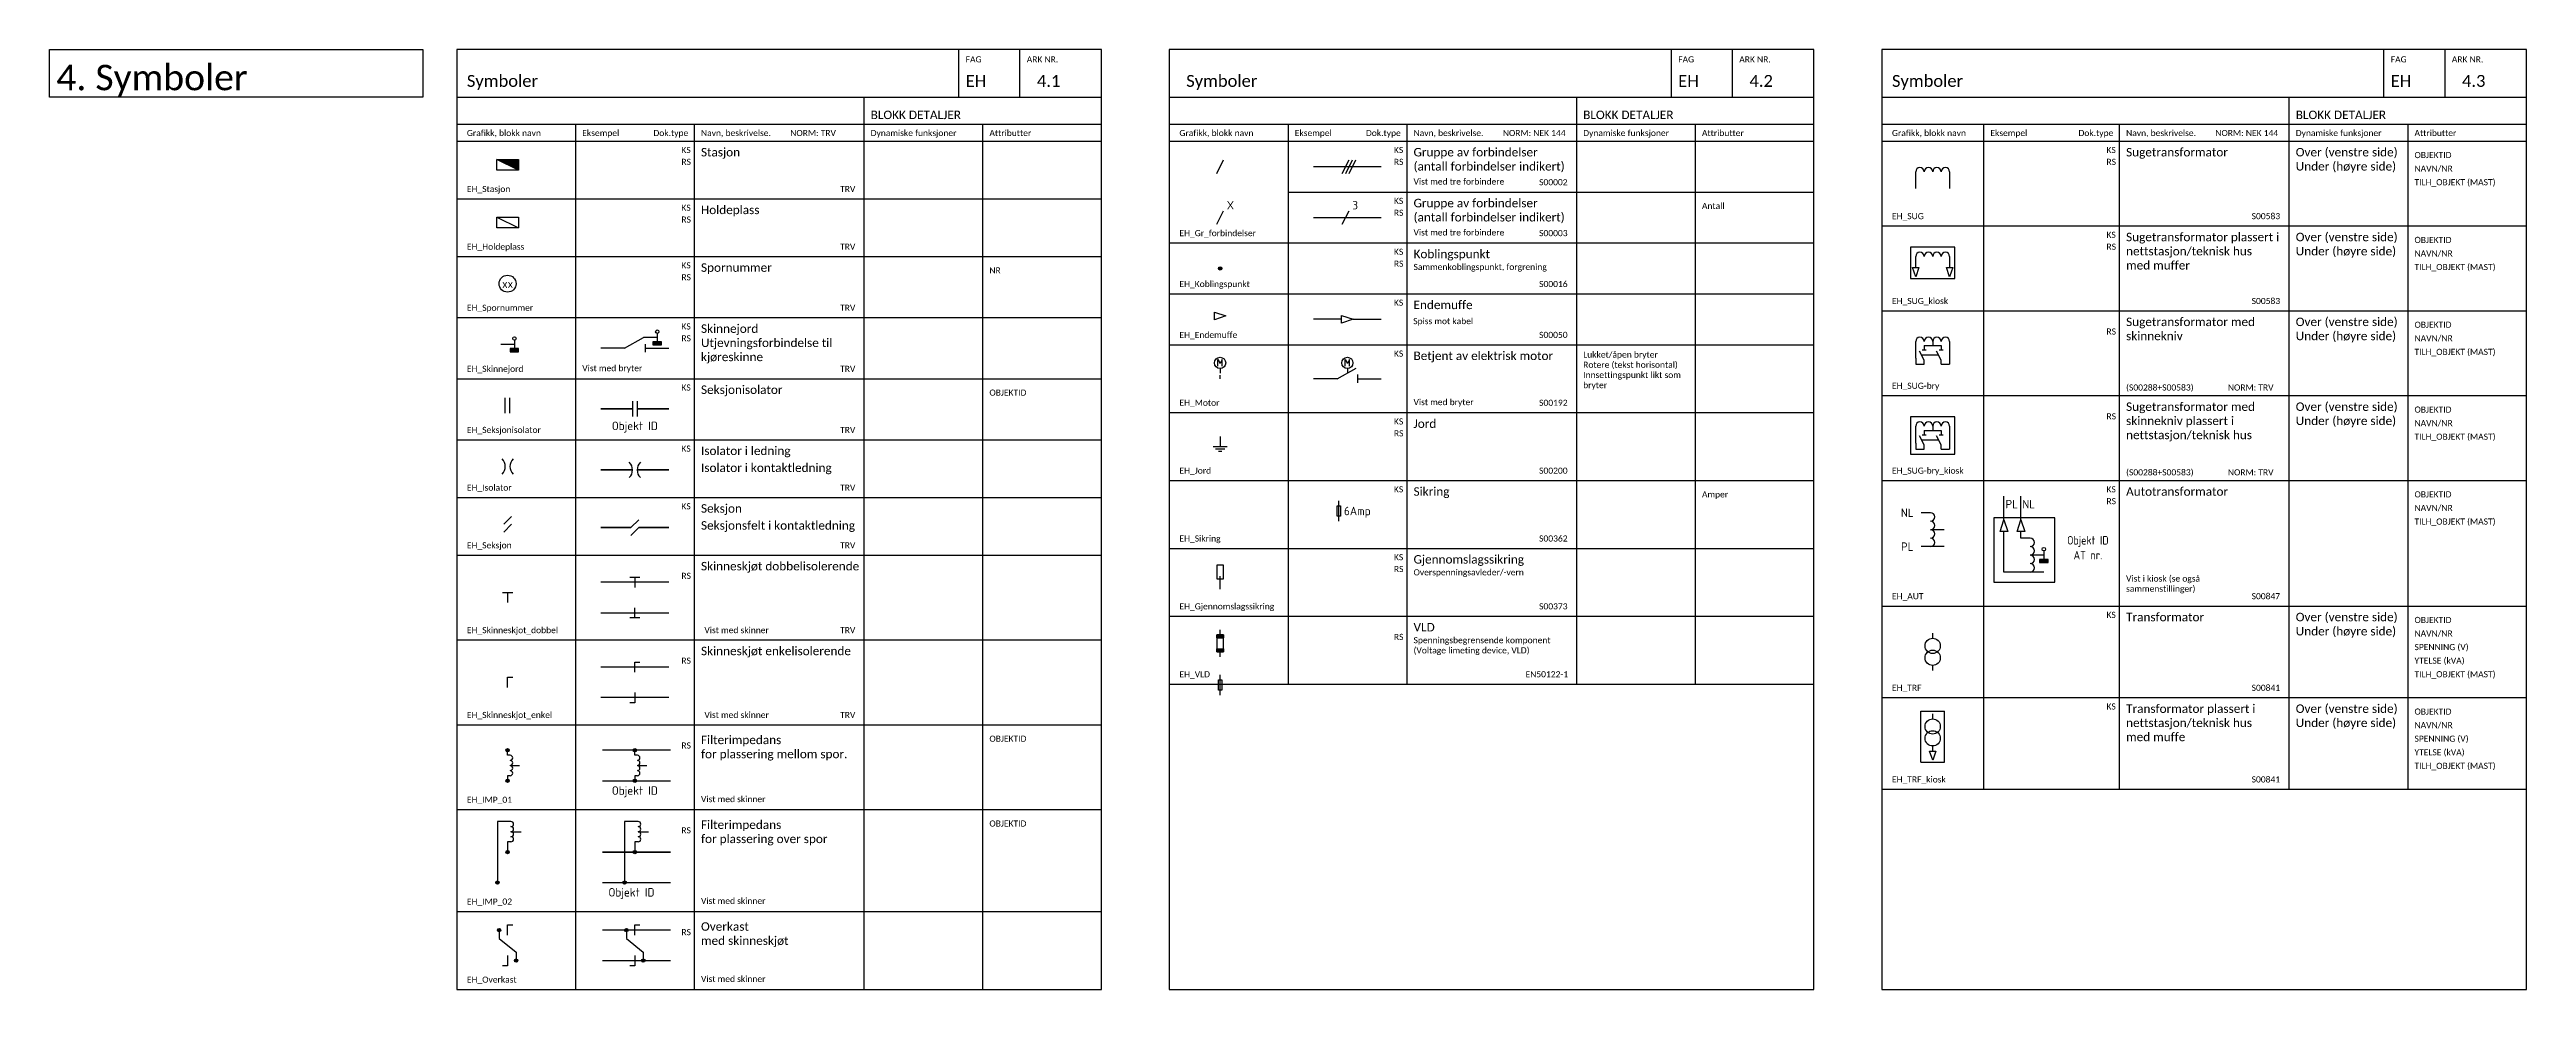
# Model space of a CAD drawing. Header units: metres. Extents: x -951 to 2504, y -1674 to 782.
# Drawn here: x 1136 to 1866, y -703 to -426 of the extents above; entities that cross this region are included whole.
import ezdxf
from ezdxf.enums import TextEntityAlignment as Align

# ---------------------------------------------------------------- set-up
doc = ezdxf.new("R2010")
doc.units = ezdxf.units.M
doc.layers.get('0').update_dxf_attribs({"color": 211})
for name, color, linetype in [('JBT_Tekst_25', 2, 'Continuous'), ('JBTEH_ATT_Tekst', 2, 'Continuous'), ('JBTEH_Komponenter', 4, 'Continuous'), ('JBTEH_LED_Hoeyspenning_kabel', 4, 'KABEL2'), ('JBTEH_LED_Hoeyspenning_linje', 4, 'KABEL'), ('JBTEH_Skinne_isolert_signal', 240, 'Continuous'), ('JBTEH_Skinne_jordet_retur', 4, 'Continuous'), ('RAMME', 5, 'Continuous'), ('RAMME SYMBOLER', 4, 'Continuous'), ('RAMME TEKST', 7, 'Continuous')]:
    doc.layers.add(name, color=color, linetype=linetype)
doc.layers.add('JBTEH_ATT_OBJEKTID', color=2, linetype='Continuous', lineweight=25)
doc.layers.add('JBTEH_KTL_Sort', color=7, linetype='Continuous', lineweight=35)
doc.styles.add('Calibri', font='calibri.ttf')
doc.styles.add('ISO25', font='iso3098.shx', dxfattribs={"height": 2.5})
doc.linetypes.add('KABEL', pattern='A,0.3,-0.001,0.3,-0.001,0.3,-0.001,["x",Standard,S=0.25,R=0,X=0,Y=-0.08],-0.001', length=0.904)
doc.linetypes.add('KABEL2', pattern='A,0.3,-0.1,0.3,-0.1,0.3,-0.1,["x",Standard,S=0.25,R=0,X=0,Y=-0.08],-0.1', length=1.3)

# ---------------------------------------------------------------- blocks, each defined once
blk = doc.blocks.new('EH_Stasjon')
at = {"linetype": 'ByBlock'}
blk.add_hatch(color=0, dxfattribs=at).paths.add_polyline_path([(3.18, 3.18), (-3.18, 3.18), (3.18, 0)])
at = {"color": 0, "linetype": 'ByBlock'}
blk.add_line((3.18, 0), (-3.18, 3.18), dxfattribs=at)
blk.add_lwpolyline([(-3.18, 3.18), (3.18, 3.18), (3.18, 0), (-3.18, 0)], close=True, dxfattribs=at)
blk = doc.blocks.new('EH_Holdeplass')
blk.add_line((-3.18, 3.18), (3.18, 0))
blk.add_lwpolyline([(3.18, 0), (-3.18, 0), (-3.18, 3.18), (3.18, 3.18)], close=True)
blk = doc.blocks.new('EH_Endemuffe')
for p, q in [((0, 1.125), (3.375, 0)), ((0, -1.125), (0, 1.125)), ((3.375, 0), (0, -1.125))]:
    blk.add_line(p, q)
blk = doc.blocks.new('EH_Gr_forbindelser')
at = {"layer": 'JBTEH_Komponenter'}
blk.add_line((-1, -2), (1, 2), dxfattribs=at)
at = {"layer": 'JBTEH_ATT_Tekst', "style": 'ISO25'}
blk.add_attdef('ANTALL', (1.96, 2.38), '', height=2.5, dxfattribs=at)
blk = doc.blocks.new('*U147')
for p, q in [((2.36, 3.65), (2.36, 5.65)), ((2.36, 5.65), (3, 4.5)), ((3.64, 5.65), (3, 4.5)), ((3, 3), (3, 1.66)), ((3.64, 3.65), (3.64, 5.65))]:
    blk.add_line(p, q)
at = {"color": 0, "linetype": 'ByBlock'}
blk.add_line((3, 0), (3, 1), dxfattribs=at)
blk.add_circle((3, 4.65), 1.65, dxfattribs=at)
blk = doc.blocks.new('*U148')
for p, q in [((2.36, 3.65), (2.36, 5.65)), ((2.36, 5.65), (3, 4.5)), ((3.64, 5.65), (3, 4.5)), ((3, 3), (3, 1.66)), ((3.64, 3.65), (3.64, 5.65))]:
    blk.add_line(p, q)
at = {"color": 0, "linetype": 'ByBlock'}
blk.add_circle((3, 4.65), 1.65, dxfattribs=at)
blk = doc.blocks.new('EH_Sikring')
blk.add_line((0, 0), (0, 6))
blk.add_lwpolyline([(-0.5, 1.5), (-0.5, 4.5), (0.5, 4.5), (0.5, 1.5)], close=True)
at = {"layer": 'JBTEH_ATT_Tekst', "style": 'ISO25'}
blk.add_attdef('AMP', (1.5, 1.75), '', height=2.5, dxfattribs=at)
blk = doc.blocks.new('EH_Skinnejord')
h = blk.add_hatch(color=256)
h.dxf.hatch_style = 1
h.paths.add_polyline_path([(2.75, -2.15), (5.25, -2.15), (5.25, -1.25), (2.75, -1.25)])
for p, q in [((4, 0), (0, 0)), ((4, 1.25), (4, -1.25))]:
    blk.add_line(p, q)
blk.add_lwpolyline([(2.75, -2.15), (5.25, -2.15), (5.25, -1.25), (2.75, -1.25)], close=True)
blk.add_circle((4, 1.75), 0.5)
blk = doc.blocks.new('EH_Seksjon')
at = {"color": 7}
for p, q in [((0, 0), (2.29, 2.29)), ((0, -2.29), (2.29, 0))]:
    blk.add_line(p, q, dxfattribs=at)
blk = doc.blocks.new('EH_Isolator')
at = {"color": 7}
for centre, start, end in [((-3.2, 0), 315.32174, 44.67826), ((4.6, 0), 135.32174, 224.67826)]:
    blk.add_arc(centre, 3.2, start, end, dxfattribs=at)
blk = doc.blocks.new('EH_Seksjonsisolator')
at = {"color": 7}
for p, q in [((0, 2.25), (0, -2.25)), ((1.4, 2.25), (1.4, -2.25))]:
    blk.add_line(p, q, dxfattribs=at)
at = {"layer": 'JBTEH_ATT_OBJEKTID', "style": 'ISO25'}
blk.add_attdef('OBJEKTID', text='', height=2.5, dxfattribs=at).set_placement((0.7, -6.25), align=Align.CENTER)
blk = doc.blocks.new('EH_Skinneskjot_dobbel')
for p, q in [((-1.5, 1.5), (1.5, 1.5)), ((0, 1.5), (0, -1.5))]:
    blk.add_line(p, q)
blk = doc.blocks.new('EH_Skinneskjot_enkel')
for p, q in [((0, -1.5), (0, 1.5)), ((0, 1.5), (1.5, 1.5))]:
    blk.add_line(p, q)
blk = doc.blocks.new('EH_Koblingspunkt')
h = blk.add_hatch(color=256)
h.dxf.hatch_style = 1
edge = h.paths.add_edge_path()
edge.add_arc((0, 0), 0.5, 0, 360)
blk.add_circle((0, 0), 0.5)
blk = doc.blocks.new('EH_Overkast')
for p, q in [((-2.5, 9), (-2.5, 6.5)), ((0, 7.5), (0, 10.5)), ((0, 10.5), (1.5, 10.5)), ((-2.5, 6.5), (2.5, 2.5)), ((0, 1.5), (0, -1.5)), ((2.5, 2.5), (2.5, 0)), ((0, -1.5), (-1.5, -1.5))]:
    blk.add_line(p, q)
for p in [(-2.5, 9), (2.5, 0)]:
    blk.add_blockref('EH_Koblingspunkt', p)
blk = doc.blocks.new('EH_IMP_02')
for p, q in [((1, 9), (-3, 9)), ((-3, 9), (-3, -9)), ((1, 3), (0, 3)), ((0, 3), (0, 0)), ((1, 6), (4, 6))]:
    blk.add_line(p, q)
for centre in [(1, 8.25), (1, 6.75), (1, 5.25), (1, 3.75)]:
    blk.add_arc(centre, 0.75, 270, 90)
for p in [(0, 0), (-3, -9)]:
    blk.add_blockref('EH_Koblingspunkt', p)
at = {"layer": 'JBTEH_ATT_OBJEKTID', "style": 'ISO25', "flags": 4}
blk.add_attdef('OBJEKTID', text='', height=2.5, dxfattribs=at).set_placement((-1.5, -12.25), align=Align.MIDDLE)
blk = doc.blocks.new('EH_IMP_01')
for p, q in [((0, 7.5), (0, 9)), ((0.75, 7.5), (0, 7.5)), ((0.75, 1.5), (0, 1.5)), ((0, 1.5), (0, 0)), ((0.75, 4.5), (3.5, 4.5))]:
    blk.add_line(p, q)
at = {"linetype": 'ByBlock'}
blk.add_lwpolyline([(0, 0.75), (0, 0)], dxfattribs=at)
for centre in [(0.75, 6.75), (0.75, 5.25), (0.75, 3.75), (0.75, 2.25)]:
    blk.add_arc(centre, 0.75, 270, 90)
for p in [(0, 9), (0, 0)]:
    blk.add_blockref('EH_Koblingspunkt', p)
at = {"layer": 'JBTEH_ATT_OBJEKTID', "style": 'ISO25', "flags": 4}
blk.add_attdef('OBJEKTID', text='', height=2.5, dxfattribs=at).set_placement((0, -3.25), align=Align.MIDDLE)
blk = doc.blocks.new('EH_AUT')
for p, q in [((-4, 5), (-6.75, 5)), ((0, 0), (-4, 0)), ((0, -5), (-6.75, -5))]:
    blk.add_line(p, q)
for centre in [(-4, 3.75), (-4, 1.25), (-4, -1.25), (-4, -3.75)]:
    blk.add_arc(centre, 1.25, 270, 90)
at = {"layer": 'JBTEH_ATT_OBJEKTID', "style": 'ISO25', "flags": 4}
blk.add_attdef('OBJEKTID', text='', height=2.5, dxfattribs=at).set_placement((13, 4), align=Align.MIDDLE)
at = {"layer": 'JBTEH_ATT_Tekst', "style": 'ISO25', "flags": 4}
for tag, p in [('NAVN/NR', (13, 0)), ('TILH_OBJEKT', (13, -4))]:
    blk.add_attdef(tag, text='', height=2.5, dxfattribs=at).set_placement(p, align=Align.MIDDLE)
blk = doc.blocks.new('*U129')
for p, q in [((-3.5, 15), (3.5, 15)), ((-3.5, 0), (-3.5, 15)), ((3.5, 0), (3.5, 15)), ((0, 12.75), (0, 14.25)), ((-3.5, 0), (3.5, 0)), ((0, 3.25), (0, 4.75))]:
    blk.add_line(p, q)
for centre in [(0, 10.5), (0, 7)]:
    blk.add_circle(centre, 2.25)
at = {"xscale": 0.8, "yscale": 0.8, "zscale": 0.9, "rotation": 270}
blk.add_blockref('EH_Endemuffe', (0, 3.25), dxfattribs=at)
at = {"layer": 'JBTEH_ATT_OBJEKTID', "style": 'ISO25'}
blk.add_attdef('OBJEKTID', text='', height=2.5, dxfattribs=at).set_placement((0, 34.05), align=Align.MIDDLE)
at = {"layer": 'JBTEH_ATT_Tekst', "style": 'ISO25'}
for tag, p in [('NAVN/NR', (0, 30.05)), ('SPENNING', (0, 26.05)), ('YTELSE', (0, 22.05)), ('TILH_OBJEKT', (0, 18.05))]:
    blk.add_attdef(tag, text='', height=2.5, dxfattribs=at).set_placement(p, align=Align.MIDDLE)
blk = doc.blocks.new('*U138')
for p, q in [((0, 9.5), (0, 11)), ((0, 0), (0, 1.5))]:
    blk.add_line(p, q)
for centre in [(0, 7.25), (0, 3.75)]:
    blk.add_circle(centre, 2.25)
at = {"layer": 'JBTEH_ATT_OBJEKTID', "style": 'ISO25'}
blk.add_attdef('OBJEKTID', text='', height=2.5, dxfattribs=at).set_placement((0, 29.55), align=Align.MIDDLE)
at = {"layer": 'JBTEH_ATT_Tekst', "style": 'ISO25'}
for tag, p in [('SPENNING', (0, 21.55)), ('NAVN/NR', (0, 25.55)), ('TILH_OBJEKT', (0, 13.55)), ('YTELSE', (0, 17.55))]:
    blk.add_attdef(tag, text='', height=2.5, dxfattribs=at).set_placement(p, align=Align.MIDDLE)
blk = doc.blocks.new('*U105')
for p, q in [((-5, 0), (-5, 5)), ((-5, 0), (-5, -1.75)), ((-2.5, -0.5), (-3.91, 2.15)), ((-3.3, 1), (1.7, 1)), ((-3.1, 2.5), (-1.9, 2.5)), ((-2.5, 3.75), (2.5, 3.75)), ((-2.5, 3.75), (-2.5, 2.5)), ((0, 5), (0, 3.75)), ((2.5, -0.5), (1.09, 2.15)), ((1.9, 2.5), (3.1, 2.5)), ((2.5, 3.75), (2.5, 2.5)), ((5, 5), (5, 0)), ((5, 0), (5, -1.75)), ((-5, -1.75), (-2.5, -1.75)), ((-2.5, -1.75), (-2.5, -0.5)), ((2.5, -1.75), (2.5, -0.5)), ((2.5, -1.75), (5, -1.75))]:
    blk.add_line(p, q)
for centre in [(-3.75, 5), (-1.25, 5), (1.25, 5), (3.75, 5)]:
    blk.add_arc(centre, 1.25, 0, 180)
at = {"layer": 'JBTEH_ATT_OBJEKTID', "style": 'ISO25', "flags": 4}
blk.add_attdef('OBJEKTID', text='', height=2.5, dxfattribs=at).set_placement((0, 18.3), align=Align.MIDDLE)
at = {"layer": 'JBTEH_ATT_Tekst', "style": 'ISO25', "flags": 4}
for tag, p in [('NAVN/NR', (0, 14.3)), ('TILH_OBJEKT', (0, 10.3))]:
    blk.add_attdef(tag, text='', height=2.5, dxfattribs=at).set_placement(p, align=Align.MIDDLE)
blk = doc.blocks.new('*U106')
for p, q in [((-5, 0), (-5, 5)), ((-5, 0), (-5, -1.75)), ((-2.5, -0.5), (-3.91, 2.15)), ((-3.3, 1), (1.7, 1)), ((-3.1, 2.5), (-1.9, 2.5)), ((-2.5, 3.75), (2.5, 3.75)), ((-2.5, 3.75), (-2.5, 2.5)), ((0, 5), (0, 3.75)), ((2.5, -0.5), (1.09, 2.15)), ((1.9, 2.5), (3.1, 2.5)), ((2.5, 3.75), (2.5, 2.5)), ((5, 5), (5, 0)), ((5, 0), (5, -1.75)), ((-5, -1.75), (-2.5, -1.75)), ((-2.5, -1.75), (-2.5, -0.5)), ((2.5, -1.75), (2.5, -0.5)), ((2.5, -1.75), (5, -1.75))]:
    blk.add_line(p, q)
blk.add_lwpolyline([(-6.5, -3.25), (6.5, -3.25), (6.5, 7.75), (-6.5, 7.75)], close=True)
for centre in [(-3.75, 5), (-1.25, 5), (1.25, 5), (3.75, 5)]:
    blk.add_arc(centre, 1.25, 0, 180)
at = {"layer": 'JBTEH_ATT_OBJEKTID', "style": 'ISO25', "flags": 4}
blk.add_attdef('OBJEKTID', text='', height=2.5, dxfattribs=at).set_placement((0, 18.3), align=Align.MIDDLE)
at = {"layer": 'JBTEH_ATT_Tekst', "style": 'ISO25', "flags": 4}
for tag, p in [('NAVN/NR', (0, 14.3)), ('TILH_OBJEKT', (0, 10.3))]:
    blk.add_attdef(tag, text='', height=2.5, dxfattribs=at).set_placement(p, align=Align.MIDDLE)
blk = doc.blocks.new('*U127')
for p, q in [((-5, 1.75), (-5, 5)), ((5, 5), (5, 1.75))]:
    blk.add_line(p, q)
blk.add_lwpolyline([(-6.5, -1.5), (6.5, -1.5), (6.5, 7.75), (-6.5, 7.75)], close=True)
for centre in [(-3.75, 5), (-1.25, 5), (1.25, 5), (3.75, 5)]:
    blk.add_arc(centre, 1.25, 0, 180)
at = {"xscale": 0.8, "yscale": 0.8, "zscale": 0.9, "rotation": 270}
for p in [(-5, 1.75), (5, 1.75)]:
    blk.add_blockref('EH_Endemuffe', p, dxfattribs=at)
at = {"layer": 'JBTEH_ATT_OBJEKTID', "style": 'ISO25', "flags": 4}
blk.add_attdef('OBJEKTID', text='', height=2.5, dxfattribs=at).set_placement((0, 18.3), align=Align.MIDDLE)
at = {"layer": 'JBTEH_ATT_Tekst', "style": 'ISO25', "flags": 4}
for tag, p in [('NAVN/NR', (0, 14.3)), ('TILH_OBJEKT', (0, 10.3))]:
    blk.add_attdef(tag, text='', height=2.5, dxfattribs=at).set_placement(p, align=Align.MIDDLE)
blk = doc.blocks.new('*U74')
for p, q in [((-5, 0), (-5, 5)), ((5, 5), (5, 0))]:
    blk.add_line(p, q)
for centre in [(-3.75, 5), (-1.25, 5), (1.25, 5), (3.75, 5)]:
    blk.add_arc(centre, 1.25, 0, 180)
at = {"layer": 'JBTEH_ATT_OBJEKTID', "style": 'ISO25', "flags": 4}
blk.add_attdef('OBJEKTID', text='', height=2.5, dxfattribs=at).set_placement((0, 18.3), align=Align.MIDDLE)
at = {"layer": 'JBTEH_ATT_Tekst', "style": 'ISO25', "flags": 4}
for tag, p in [('NAVN/NR', (0, 14.3)), ('TILH_OBJEKT', (0, 10.3))]:
    blk.add_attdef(tag, text='', height=2.5, dxfattribs=at).set_placement(p, align=Align.MIDDLE)
blk = doc.blocks.new('EH_Spornummer')
blk.add_circle((0, 2.5), 2.5)
at = {"layer": 'JBTEH_ATT_Tekst', "style": 'ISO25'}
blk.add_attdef('X', text='', height=2.5, dxfattribs=at).set_placement((0, 2.5), align=Align.MIDDLE)
blk = doc.blocks.new('EH_Gjennomslagssikring')
for p, q in [((-1, 7), (-1, 3)), ((1, 7), (-1, 7)), ((-1, 3), (1, 3)), ((0, 3), (0, 3.8)), ((0, 0), (0, 3)), ((1, 3), (1, 7))]:
    blk.add_line(p, q)
blk.add_solid([(0.8, 3.8), (-0.8, 3.8), (0, 5.4), (0.8, 3.8)])
blk = doc.blocks.new('EH_Jord')
for p, q in [((0, 0), (0, -3)), ((-2.1, -3), (2.1, -3)), ((-1.4, -3.7), (1.4, -3.7)), ((-0.525, -4.4), (0.525, -4.4))]:
    blk.add_line(p, q)
blk = doc.blocks.new('EH_VLD')
h = blk.add_hatch(color=256)
h.dxf.hatch_style = 1
h.paths.add_polyline_path([(1, 5.65), (-1, 5.65), (-1, 6.5), (1, 6.5)])
h = blk.add_hatch(color=256)
h.dxf.hatch_style = 1
h.paths.add_polyline_path([(1, 1.5), (-1, 1.5), (-1, 2.35), (1, 2.35)])
for p, q in [((0, 6.5), (0, 8)), ((-1, 6.5), (-1, 1.5)), ((1, 6.5), (-1, 6.5)), ((-1, 5.65), (1, 5.65)), ((-1, 1.5), (1, 1.5)), ((0, 0), (0, 1.5)), ((1, 1.5), (1, 6.5))]:
    blk.add_line(p, q)
for points in [[(1, 5.65), (-1, 5.65), (-1, 6.5), (1, 6.5)], [(1, 1.5), (-1, 1.5), (-1, 2.35), (1, 2.35)]]:
    blk.add_lwpolyline(points, close=True)

msp = doc.modelspace()

# ---------------------------------------------------------------- linework, layer by layer
at = {"layer": 'JBTEH_Komponenter'}
for p, q in [((1508.12, -460.5), (1528.12, -460.5)), ((1508.12, -475.5), (1528.12, -475.5)), ((1711.62, -580), (1711.62, -568)), ((1716.62, -570), (1716.62, -568)), ((1716.62, -580), (1711.62, -580))]:
    msp.add_line(p, q, dxfattribs=at)
msp.add_lwpolyline([(1708.62, -583), (1726.62, -583), (1726.62, -564), (1708.62, -564)], close=True, dxfattribs=at)
at = {"layer": 'JBTEH_KTL_Sort'}
for p, q in [((1298.12, -531.9), (1307.42, -531.9)), ((1308.82, -531.9), (1318.12, -531.9)), ((1298.12, -549.9), (1307.42, -549.9)), ((1308.82, -549.9), (1318.12, -549.9)), ((1298.12, -566.9), (1306.98, -566.9)), ((1309.26, -566.9), (1318.12, -566.9))]:
    msp.add_line(p, q, dxfattribs=at)
at = {"layer": 'JBTEH_LED_Hoeyspenning_kabel', "ltscale": 5}
for p, q in [((1519.81, -505.5), (1528.12, -505.5)), ((1711.62, -564.63), (1711.62, -557.6)), ((1716.62, -564.63), (1716.62, -557.6))]:
    msp.add_line(p, q, dxfattribs=at)
at = {"layer": 'JBTEH_LED_Hoeyspenning_linje', "ltscale": 5}
msp.add_line((1516.43, -505.5), (1508.12, -505.5), dxfattribs=at)
at = {"layer": 'JBTEH_Skinne_isolert_signal'}
for points in [[(1318.12, -583), (1298.12, -583)], [(1298.12, -592), (1318.12, -592)], [(1318.12, -608), (1308.12, -608)], [(1308.12, -617), (1298.12, -617)], [(1318.62, -632.5), (1298.62, -632.5)], [(1298.62, -641.5), (1318.62, -641.5)], [(1298.62, -662.5), (1318.62, -662.5)], [(1318.62, -662.5), (1298.62, -662.5)], [(1298.62, -671.5), (1318.62, -671.5)], [(1318.62, -685.5), (1308.12, -685.5)], [(1298.62, -694.5), (1308.12, -694.5)]]:
    msp.add_lwpolyline(points, dxfattribs=at)
at = {"layer": 'JBTEH_Skinne_jordet_retur'}
for points in [[(1308.12, -608), (1298.12, -608)], [(1318.12, -617), (1308.12, -617)], [(1308.12, -685.5), (1298.62, -685.5)], [(1308.12, -694.5), (1318.62, -694.5)]]:
    msp.add_lwpolyline(points, dxfattribs=at)
at = {"layer": 'RAMME'}
for points in [[(1135.62, -426), (1245.62, -426), (1245.62, -440), (1135.62, -440)], [(1445.62, -426), (1255.62, -426), (1255.62, -703), (1445.62, -703)], [(1655.62, -426), (1465.62, -426), (1465.62, -703), (1655.62, -703)], [(1865.62, -426), (1675.62, -426), (1675.62, -703), (1865.62, -703)]]:
    msp.add_lwpolyline(points, close=True, dxfattribs=at)
for points in [[(1255.62, -440), (1445.62, -440)], [(1465.62, -440), (1655.62, -440)], [(1675.62, -440), (1865.62, -440)]]:
    msp.add_lwpolyline(points, dxfattribs=at)
at = {"layer": 'RAMME SYMBOLER'}
for p, q in [((1403.62, -440), (1403.62, -426)), ((1421.62, -440), (1421.62, -426)), ((1613.62, -440), (1613.62, -426)), ((1631.62, -440), (1631.62, -426)), ((1823.62, -440), (1823.62, -426)), ((1841.62, -440), (1841.62, -426)), ((1375.62, -440), (1375.62, -703)), ((1585.62, -440), (1585.62, -613)), ((1795.62, -440), (1795.62, -644)), ((1255.62, -448), (1445.62, -448)), ((1290.62, -448), (1290.62, -703)), ((1325.62, -448), (1325.62, -703)), ((1410.62, -448), (1410.62, -703)), ((1465.62, -448), (1655.62, -448)), ((1500.62, -448), (1500.62, -613)), ((1535.62, -448), (1535.62, -613)), ((1620.62, -448), (1620.62, -613)), ((1675.62, -448), (1865.62, -448)), ((1705.62, -448), (1705.62, -644)), ((1745.62, -448), (1745.62, -644)), ((1830.62, -448), (1830.62, -644)), ((1255.62, -453), (1445.62, -453)), ((1465.62, -453), (1655.62, -453)), ((1675.62, -453), (1865.62, -453)), ((1675.62, -453), (1865.62, -453)), ((1255.62, -470), (1445.62, -470)), ((1500.62, -468), (1655.62, -468)), ((1675.62, -478), (1865.62, -478)), ((1255.62, -487), (1445.62, -487)), ((1465.62, -483), (1655.62, -483)), ((1465.62, -498), (1655.62, -498)), ((1675.62, -503), (1865.62, -503)), ((1255.62, -505), (1445.62, -505)), ((1305.12, -514), (1310.72, -510.9)), ((1305.12, -514), (1298.12, -514)), ((1311.12, -512.8), (1311.12, -515.2)), ((1311.12, -514), (1318.12, -514)), ((1465.62, -513), (1655.62, -513)), ((1255.62, -523), (1445.62, -523)), ((1515.12, -523), (1508.12, -523)), ((1515.12, -523), (1520.72, -519.9)), ((1521.12, -521.8), (1521.12, -524.2)), ((1521.12, -523), (1528.12, -523)), ((1675.62, -528), (1865.62, -528)), ((1465.62, -533), (1655.62, -533)), ((1255.62, -541), (1445.62, -541)), ((1465.62, -553), (1655.62, -553)), ((1675.62, -553), (1865.62, -553)), ((1255.62, -558), (1445.62, -558)), ((1255.62, -575), (1445.62, -575)), ((1465.62, -573), (1655.62, -573)), ((1675.62, -590), (1865.62, -590)), ((1465.62, -593), (1655.62, -593)), ((1255.62, -600), (1445.62, -600)), ((1465.62, -613), (1655.62, -613)), ((1675.62, -617), (1865.62, -617)), ((1255.62, -625), (1445.62, -625)), ((1675.62, -644), (1865.62, -644)), ((1255.62, -650), (1445.62, -650)), ((1255.62, -680), (1445.62, -680))]:
    msp.add_line(p, q, dxfattribs=at)

# ---------------------------------------------------------------- block references
at = {"layer": 'JBTEH_Komponenter'}
for name, p in [('EH_Stasjon', (1270.62, -461.59)), ('EH_Gr_forbindelser', (1480.62, -460.5)), ('EH_Gr_forbindelser', (1517.62, -460.5)), ('EH_Gr_forbindelser', (1518.62, -460.5)), ('EH_Gr_forbindelser', (1519.62, -460.5)), ('*U74', (1690.62, -467)), ('EH_Holdeplass', (1270.62, -478.59)), ('*U127', (1690.62, -492)), ('EH_Koblingspunkt', (1480.62, -490.5)), ('EH_Endemuffe', (1478.93, -504.5)), ('EH_Skinnejord', (1268.62, -512.9)), ('EH_Skinnejord', (1310.72, -510.9)), ('EH_Endemuffe', (1516.43, -505.5)), ('*U105', (1690.62, -517)), ('*U147', (1477.62, -523)), ('*U148', (1515.12, -523)), ('EH_Seksjonsisolator', (1269.81, -530.9)), ('EH_Jord', (1480.62, -540)), ('*U106', (1690.62, -542)), ('EH_Isolator', (1269.92, -548.9)), ('EH_Isolator', (1307.42, -549.9)), ('EH_Seksjon', (1269.48, -565.9)), ('EH_Seksjon', (1306.98, -566.9)), ('EH_AUT', (1693.99, -567.5)), ('EH_Skinnejord', (1719.37, -575)), ('EH_Skinneskjot_dobbel', (1308.12, -583)), ('EH_Gjennomslagssikring', (1480.62, -585)), ('EH_Skinneskjot_dobbel', (1270.62, -587.5)), ('EH_VLD', (1480.62, -605)), ('*U138', (1690.62, -609)), ('EH_Skinneskjot_enkel', (1270.62, -612.5)), ('EH_Skinneskjot_enkel', (1308.12, -608)), ('EH_Sikring', (1480.62, -616.25)), ('*U129', (1690.62, -636)), ('EH_IMP_01', (1270.62, -641.5)), ('EH_Koblingspunkt', (1308.12, -632.5)), ('EH_Koblingspunkt', (1308.12, -641.5)), ('EH_IMP_02', (1270.62, -662.5)), ('EH_Overkast', (1270.62, -694.5)), ('EH_Overkast', (1308.12, -694.5))]:
    msp.add_blockref(name, p, dxfattribs=at)
for name, p, values in [('EH_Gr_forbindelser', (1480.62, -475.5), {'ANTALL': 'X'}), ('EH_Spornummer', (1270.62, -497.5), {'X': 'xx'}), ('EH_Sikring', (1515.62, -565), {'AMP': '6Amp'})]:
    msp.add_blockref(name, p, dxfattribs=at).add_auto_attribs(values)
for name, p, rotation in [('EH_Endemuffe', (1711.62, -568), 90), ('EH_Endemuffe', (1716.62, -568), 90), ('EH_Skinneskjot_dobbel', (1308.12, -592), 180), ('EH_Skinneskjot_enkel', (1308.12, -617), 180)]:
    msp.add_blockref(name, p, dxfattribs=dict(at, rotation=rotation))
ref = msp.add_blockref('EH_AUT', (1723.37, -575), dxfattribs=at)
ref.add_attrib('OBJEKTID', 'Objekt ID', dxfattribs={"layer": 'JBTEH_ATT_OBJEKTID', "height": 2.5, "style": 'ISO25', "width": 0.9}).set_placement((1736.37, -571), align=Align.MIDDLE)
ref.add_attrib('NAVN/NR', 'AT nr.', dxfattribs={"layer": 'JBTEH_ATT_Tekst', "height": 2.5, "style": 'ISO25', "width": 0.9}).set_placement((1736.37, -575), align=Align.MIDDLE)
ref = msp.add_blockref('EH_IMP_01', (1308.12, -641.5), dxfattribs=at)
ref.add_attrib('OBJEKTID', 'Objekt ID', dxfattribs={"layer": 'JBTEH_ATT_OBJEKTID', "height": 2.5, "style": 'ISO25'}).set_placement((1308.12, -644.75), align=Align.MIDDLE)
ref = msp.add_blockref('EH_IMP_02', (1308.12, -662.5), dxfattribs=at)
ref.add_attrib('OBJEKTID', 'Objekt ID', dxfattribs={"layer": 'JBTEH_ATT_OBJEKTID', "height": 2.5, "style": 'ISO25'}).set_placement((1307.12, -674.74), align=Align.MIDDLE)
at = {"layer": 'RAMME SYMBOLER'}
for name, p, values in [('EH_Gr_forbindelser', (1517.62, -475.5), {'ANTALL': '3'}), ('EH_Seksjonsisolator', (1307.42, -531.9), {'OBJEKTID': 'Objekt ID'})]:
    msp.add_blockref(name, p, dxfattribs=at).add_auto_attribs(values)

# ---------------------------------------------------------------- texts
at = {"layer": 'JBT_Tekst_25', "style": 'ISO25'}
for s, p in [('NL', (1683.12, -562.5)), ('PL', (1713.92, -559.97)), ('NL', (1718.92, -559.97)), ('PL', (1683.12, -572.5))]:
    msp.add_text(s, height=2.5, dxfattribs=at).set_placement(p, align=Align.MIDDLE_CENTER)
at = {"layer": 'RAMME TEKST', "style": 'Calibri'}
for s, height, p in [('4. Symboler', 7.5, (1137.62, -438)), ('OBJEKTID', 1.8, (1832.62, -458)), ('TILH_OBJEKT (MAST)', 1.8, (1832.62, -466)), ('NAVN/NR', 1.8, (1832.62, -462)), ('Antall', 1.8, (1622.62, -473)), ('OBJEKTID', 1.8, (1832.62, -483)), ('TILH_OBJEKT (MAST)', 1.8, (1832.62, -491)), ('NAVN/NR', 1.8, (1832.62, -487)), ('Spiss mot kabel', 1.8, (1537.52, -506.93)), ('OBJEKTID', 1.8, (1832.62, -508)), ('NAVN/NR', 1.8, (1832.62, -512)), ('TILH_OBJEKT (MAST)', 1.8, (1832.62, -516)), ('OBJEKTID', 1.8, (1412.62, -528)), ('OBJEKTID', 1.8, (1832.62, -533)), ('TILH_OBJEKT (MAST)', 1.8, (1832.62, -541)), ('NAVN/NR', 1.8, (1832.62, -537)), ('Amper', 1.8, (1622.62, -558)), ('Autotransformator', 2.5, (1747.62, -557.5)), ('OBJEKTID', 1.8, (1832.62, -558)), ('NAVN/NR', 1.8, (1832.62, -562)), ('TILH_OBJEKT (MAST)', 1.8, (1832.62, -566)), ('OBJEKTID', 1.8, (1832.62, -595)), ('NAVN/NR', 1.8, (1832.62, -599)), ('YTELSE (kVA)', 1.8, (1832.62, -607)), ('SPENNING (V)', 1.8, (1832.62, -603)), ('TILH_OBJEKT (MAST)', 1.8, (1832.62, -611)), ('OBJEKTID', 1.8, (1832.62, -622)), ('NAVN/NR', 1.8, (1832.62, -626)), ('OBJEKTID', 1.8, (1412.62, -630)), ('YTELSE (kVA)', 1.8, (1832.62, -634)), ('SPENNING (V)', 1.8, (1832.62, -630)), ('TILH_OBJEKT (MAST)', 1.8, (1832.62, -638)), ('OBJEKTID', 1.8, (1412.62, -655))]:
    msp.add_text(s, height=height, dxfattribs=at).set_placement(p)
at = {"layer": 'RAMME TEKST', "linetype": 'ByBlock', "style": 'Calibri'}
for s, height, p in [('FAG', 1.8, (1405.62, -429.8)), ('ARK NR.', 1.8, (1423.62, -429.8)), ('FAG', 1.8, (1615.62, -429.8)), ('ARK NR.', 1.8, (1633.62, -429.8)), ('FAG', 1.8, (1825.62, -429.8)), ('ARK NR.', 1.8, (1843.62, -429.8)), ('Symboler', 3.5, (1258.62, -437)), ('EH', 3.5, (1405.62, -437)), ('4.1', 3.5, (1426.62, -437)), ('Symboler', 3.5, (1470.62, -437)), ('EH', 3.5, (1615.62, -437)), ('4.2', 3.5, (1636.62, -437)), ('Symboler', 3.5, (1678.62, -437)), ('EH', 3.5, (1825.62, -437)), ('4.3', 3.5, (1846.62, -437)), ('BLOKK DETALJER', 2.5, (1377.62, -446.5)), ('BLOKK DETALJER', 2.5, (1587.62, -446.5)), ('BLOKK DETALJER', 2.5, (1797.62, -446.5)), ('Grafikk, blokk navn', 1.8, (1258.62, -451.5)), ('Eksempel', 1.8, (1292.62, -451.5)), ('Dok.type', 1.8, (1313.59, -451.5)), ('Navn, beskrivelse.         NORM: TRV', 1.8, (1327.62, -451.5)), ('Dynamiske funksjoner', 1.8, (1377.62, -451.5)), ('Attributter', 1.8, (1412.62, -451.5)), ('Grafikk, blokk navn', 1.8, (1468.62, -451.5)), ('Eksempel', 1.8, (1502.62, -451.5)), ('Dok.type', 1.8, (1523.59, -451.5)), ('Navn, beskrivelse.         NORM: NEK 144', 1.8, (1537.62, -451.5)), ('Dynamiske funksjoner', 1.8, (1587.62, -451.5)), ('Attributter', 1.8, (1622.62, -451.5)), ('Grafikk, blokk navn', 1.8, (1678.62, -451.5)), ('Eksempel', 1.8, (1707.62, -451.5)), ('Dok.type', 1.8, (1733.59, -451.5)), ('Navn, beskrivelse.         NORM: NEK 144', 1.8, (1747.62, -451.5)), ('Dynamiske funksjoner', 1.8, (1797.62, -451.5)), ('Attributter', 1.8, (1832.62, -451.5)), ('KS', 1.8, (1321.84, -456.5)), ('RS', 1.8, (1321.84, -460)), ('KS', 1.8, (1531.84, -456.5)), ('RS', 1.8, (1531.84, -460)), ('KS', 1.8, (1741.84, -456.5)), ('RS', 1.8, (1741.84, -460)), ('Sugetransformator', 2.5, (1747.62, -457.5)), ('EH_Stasjon ', 1.8, (1258.62, -468)), ('TRV', 1.8, (1368.62, -468)), ('S00002 ', 1.8, (1574.62, -466)), ('KS', 1.8, (1321.84, -473.5)), ('KS', 1.8, (1531.84, -471.5)), ('RS', 1.8, (1531.84, -475)), ('EH_SUG', 1.8, (1678.62, -476)), ('S00583', 1.8, (1784.62, -476)), ('RS', 1.8, (1321.84, -477)), ('EH_Gr_forbindelser', 1.8, (1468.62, -481)), ('S00003', 1.8, (1574.62, -481)), ('KS', 1.8, (1741.84, -481.5)), ('EH_Holdeplass ', 1.8, (1258.62, -485)), ('KS', 1.8, (1321.84, -490.5)), ('TRV', 1.8, (1368.62, -485)), ('KS', 1.8, (1531.84, -486.5)), ('RS', 1.8, (1531.84, -490)), ('RS', 1.8, (1741.84, -485)), ('RS', 1.8, (1321.84, -494)), ('NR', 1.8, (1412.62, -492)), ('EH_Koblingspunkt', 1.8, (1468.62, -496)), ('S00016 ', 1.8, (1574.62, -496)), ('EH_Spornummer ', 1.8, (1258.62, -503)), ('TRV', 1.8, (1368.62, -503)), ('KS', 1.8, (1531.84, -501.5)), ('EH_SUG_kiosk', 1.8, (1678.62, -501)), ('S00583', 1.8, (1784.62, -501)), ('KS', 1.8, (1321.84, -508.5)), ('RS', 1.8, (1321.84, -512)), ('EH_Endemuffe', 1.8, (1468.62, -511)), ('S00050', 1.8, (1574.62, -511)), ('RS', 1.8, (1741.84, -510)), ('KS', 1.8, (1531.84, -516.5)), ('EH_Skinnejord', 1.8, (1258.62, -521)), ('KS', 1.8, (1321.84, -526.5)), ('TRV', 1.8, (1368.62, -521)), ('EH_SUG-bry', 1.8, (1678.62, -526)), ('(S00288+S00583)', 1.8, (1747.62, -526.5)), ('NORM: TRV', 1.8, (1777.62, -526.5)), ('EH_Motor', 1.8, (1468.62, -531)), ('S00192 ', 1.8, (1574.62, -531)), ('EH_Seksjonisolator', 1.8, (1258.62, -539)), ('TRV', 1.8, (1368.62, -539)), ('KS', 1.8, (1531.84, -536.5)), ('RS', 1.8, (1531.84, -540)), ('RS', 1.8, (1741.84, -535)), ('KS', 1.8, (1321.84, -544.5)), ('EH_Isolator', 1.8, (1258.62, -556)), ('TRV', 1.8, (1368.62, -556)), ('EH_Jord', 1.8, (1468.62, -551)), ('KS', 1.8, (1531.84, -556.5)), ('S00200 ', 1.8, (1574.62, -551)), ('EH_SUG-bry_kiosk', 1.8, (1678.62, -551)), ('KS', 1.8, (1741.84, -556.5)), ('(S00288+S00583)', 1.8, (1747.62, -551.5)), ('NORM: TRV', 1.8, (1777.62, -551.5)), ('KS', 1.8, (1321.84, -561.5)), ('RS', 1.8, (1741.84, -560)), ('EH_Sikring', 1.8, (1468.62, -571)), ('S00362 ', 1.8, (1574.62, -571)), ('EH_Seksjon', 1.8, (1258.62, -573)), ('TRV', 1.8, (1368.62, -573)), ('KS', 1.8, (1531.84, -576.5)), ('RS', 1.8, (1321.84, -582)), ('RS', 1.8, (1531.84, -580)), ('EH_Gjennomslagssikring', 1.8, (1468.62, -591)), ('S00373 ', 1.8, (1574.62, -591)), ('EH_AUT', 1.8, (1678.62, -588)), ('S00847', 1.8, (1784.62, -588)), ('EH_Skinneskjot_dobbel ', 1.8, (1258.62, -598)), ('Vist med skinner', 1.8, (1328.62, -598)), ('TRV', 1.8, (1368.62, -598)), ('RS', 1.8, (1531.84, -600)), ('KS', 1.8, (1741.84, -593.5)), ('Transformator', 2.5, (1747.62, -594.5)), ('RS', 1.8, (1321.84, -607)), ('EH_VLD', 1.8, (1468.62, -611)), ('EN50122-1', 1.8, (1570.62, -611)), ('S00841', 1.8, (1784.62, -615)), ('EH_TRF', 1.8, (1678.62, -615)), ('KS', 1.8, (1741.84, -620.5)), ('EH_Skinneskjot_enkel', 1.8, (1258.62, -623)), ('Vist med skinner', 1.8, (1328.62, -623)), ('TRV', 1.8, (1368.62, -623)), ('RS', 1.8, (1321.84, -632)), ('EH_TRF_kiosk', 1.8, (1678.62, -642)), ('S00841', 1.8, (1784.62, -642)), ('EH_IMP_01 ', 1.8, (1258.62, -648)), ('RS', 1.8, (1321.84, -657)), ('EH_IMP_02', 1.8, (1258.62, -678)), ('RS', 1.8, (1321.84, -687)), ('EH_Overkast', 1.8, (1258.62, -701))]:
    msp.add_text(s, height=height, dxfattribs=at).set_placement(p)
at = {"layer": 'RAMME TEKST', "linetype": 'ByBlock', "attachment_point": 1, "style": 'Calibri'}
for s, insert, char_height, width in [('Stasjon', (1327.62, -455), 2.5, 46), ('Over (venstre side)\\PUnder (høyre side)', (1797.62, -455), 2.5, 43.3201), ('Holdeplass', (1327.62, -472), 2.5, 46), ('Over (venstre side)\\PUnder (høyre side)', (1797.62, -480), 2.5, 43.3201), ('Spornummer', (1327.62, -489), 2.5, 46), ('Over (venstre side)\\PUnder (høyre side)', (1797.62, -505), 2.5, 43.3201), ('Lukket/åpen bryter\\PRotere (tekst horisontal)\\PInnsettingspunkt likt som bryter', (1587.62, -515), 1.8, 33), ('Over (venstre side)\\PUnder (høyre side)', (1797.62, -530), 2.5, 43.3201), ('Skinneskjøt dobbelisolerende', (1327.62, -577), 2.5, 46), ('Over (venstre side)\\PUnder (høyre side)', (1797.62, -592), 2.5, 43.3201), ('Skinneskjøt enkelisolerende', (1327.62, -602), 2.5, 46), ('Over (venstre side)\\PUnder (høyre side)', (1797.62, -619), 2.5, 43.3201)]:
    msp.add_mtext(s, dxfattribs=dict(at, insert=insert, char_height=char_height, width=width))
for s, width, heights, insert, char_height in [('Gruppe av forbindelser \\P(antall forbindelser indikert)', 46.7868, [15.91], (1537.62, -455), 2.5), ('Vist med tre forbindere', 30.7302, [0], (1537.62, -464), 1.8), ('Gruppe av forbindelser \\P(antall forbindelser indikert)', 46.7868, [15.91], (1537.62, -470), 2.5), ('Vist med tre forbindere', 30.7302, [0], (1537.62, -479), 1.8), ('Koblingspunkt\\P{\\H0.72x;Sammenkoblingspunkt, forgrening}', 46, [0], (1537.62, -485), 2.5), ('Endemuffe', 46, [0], (1537.62, -500), 2.5), ('Skinnejord\\PUtjevningsforbindelse til kjøreskinne', 46, [0], (1327.62, -507), 2.5), ('Betjent av elektrisk motor', 46, [0], (1537.62, -515), 2.5), ('Vist med bryter', 30.7302, [0], (1292.62, -519), 1.8), ('Seksjonisolator', 46, [0], (1327.62, -525), 2.5), ('Vist med bryter', 30.7302, [0], (1537.62, -529), 1.8), ('Jord', 46, [0], (1537.62, -535), 2.5), ('Isolator i ledning', 46, [0], (1327.62, -543), 2.5), ('Isolator i kontaktledning', 46, [0], (1327.62, -548), 2.5), ('Sikring', 46, [0], (1537.62, -555), 2.5), ('Seksjon', 46, [0], (1327.62, -560), 2.5), ('Seksjonsfelt i kontaktledning', 46, [0], (1327.62, -565), 2.5), ('Gjennomslagssikring\\P{\\H0.72x;Overspenningsavleder/-vern}', 46, [0], (1537.62, -575), 2.5), ('Vist i kiosk (se også sammenstillinger)', 30.7302, [0], (1747.62, -581), 1.8), ('VLD\\P{\\H0.72x;Spenningsbegrensende komponent (Voltage limeting device, VLD)}', 46, [0], (1537.62, -595), 2.5), ('Vist med skinner', 30.7302, [0], (1327.62, -646), 1.8), ('Vist med skinner', 30.7302, [0], (1327.62, -676), 1.8), ('Vist med skinner', 30.7302, [0], (1327.62, -699), 1.8)]:
    msp.add_mtext_dynamic_manual_height_columns(s, width=width, gutter_width=6.5, heights=heights, dxfattribs=dict(at, insert=insert, char_height=char_height))
at = {"layer": 'RAMME TEKST', "char_height": 2.5, "attachment_point": 1, "style": 'Calibri'}
for s, insert, width in [('Sugetransformator plassert i nettstasjon/teknisk hus\\Pmed muffer', (1747.62, -480), 45.6115), ('Sugetransformator med skinnekniv', (1747.62, -505), 48), ('Sugetransformator med skinnekniv plassert i nettstasjon/teknisk hus', (1747.62, -530), 48), ('Transformator plassert i  nettstasjon/teknisk hus\\Pmed muffe', (1747.62, -619), 39.4096), ('Filterimpedans\\Pfor plassering mellom spor.', (1327.62, -628.2), 43), ('Filterimpedans\\Pfor plassering over spor ', (1327.62, -653.2), 43), ('Overkast\\Pmed skinneskjøt', (1327.62, -683.2), 43)]:
    msp.add_mtext(s, dxfattribs=dict(at, insert=insert, width=width))

doc.saveas('drawing.dxf')
